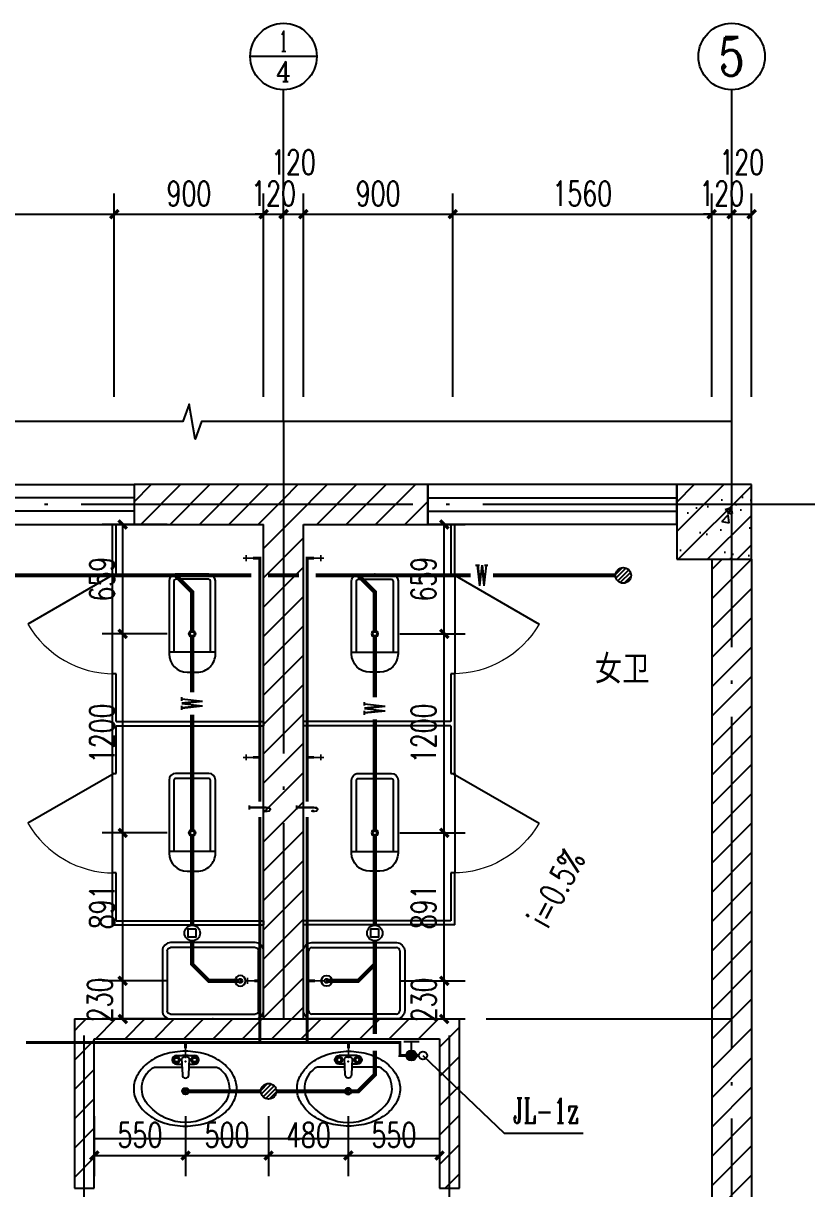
# Model space of a CAD drawing. Extents: x -216126 to 1846968, y -229642 to 543368.
# Drawn here: x 400448 to 405216, y 256175 to 263198 of the extents above; entities that cross this region are included whole.
import ezdxf
from ezdxf.enums import TextEntityAlignment as Align

# ---------------------------------------------------------------- set-up
doc = ezdxf.new("R2010")
doc.units = 0
doc.header["$LTSCALE"] = 1000
doc.header["$MEASUREMENT"] = 0
doc.linetypes.add('DOTE', pattern=[2.42, 2, -0.2, 0.02, -0.2])
doc.layers.get('Defpoints').update_dxf_attribs({"color": 250})
for name, color, linetype in [('AXIS', 171, 'Continuous'), ('AXIS_TEXT', 7, 'Continuous'), ('COLUMN', 9, 'Continuous'), ('DIM_SYMB', 171, 'Continuous'), ('DIM_给水', 3, 'Continuous'), ('DOTE', 8, 'DOTE'), ('EQUIP_地漏', 7, 'Continuous'), ('EQUIP_污水', 7, 'Continuous'), ('EQUIP_给水', 7, 'Continuous'), ('LATRINE', 6, 'Continuous'), ('LVTRY', 6, 'Continuous'), ('PIPE-污水', 2, 'Continuous'), ('PIPE-给水', 3, 'Continuous'), ('PUB_HATCH', 8, 'Continuous'), ('PUB_TEXT', 7, 'Continuous'), ('TEXT_污水', 7, 'Continuous'), ('TEXT_给水', 7, 'Continuous'), ('TWT_DIM', 3, 'Continuous'), ('TWT_TEXT', 7, 'Continuous'), ('VALVE_给水', 7, 'Continuous'), ('VPIPE-给水', 3, 'Continuous'), ('WALL', 9, 'Continuous'), ('WINDOW', 8, 'Continuous')]:
    doc.layers.add(name, color=color, linetype=linetype)
doc.styles.add('_TCH_AXIS', font='COMPLEX', dxfattribs={"bigfont": 'GBCBIG'})
doc.styles.add('_TCH_DIM', font='SIMPLEX', dxfattribs={"bigfont": 'GBCBIG'})
doc.styles.add('_TCH_DIM_T3', font='SIMPLEX', dxfattribs={"width": 0.705882, "bigfont": 'GBCBIG'})
doc.styles.add('_TWT_PIPETEXT', font='COMPLEX', dxfattribs={"width": 0.8, "height": 2.5, "bigfont": 'HZTXT'})
doc.styles.add('_TWT_SERIAL', font='COMPLEX', dxfattribs={"width": 0.8, "height": 3, "bigfont": 'HZTXT'})
doc.styles.add('宋体', font='', dxfattribs={"width": 0.8})
doc.styles.get('宋体').set_extended_font_data('SimSun')
doc.dimstyles.new('_TCH_ARCH&&50', dxfattribs={"dimtxt": 148.75, "dimasz": 50, "dimexe": 125, "dimexo": 150, "dimgap": 50, "dimtad": 1, "dimdec": 0, "dimzin": 0, "dimdsep": 46, "dimtxsty": '_TCH_DIM_T3', "dimblk": 'ARCHTICK', "dimcen": 0.09, "dimclrt": 7, "dimazin": 2, "dimtfac": 1, "dimtdec": 0, "dimtix": 1, "dimtmove": 2, "dimatfit": 3, "dimfxl": 0, "dimtolj": 1, "dimtzin": 0, "dimarcsym": 0})
doc.dimstyles.new('_TWT_ARCH&&50', dxfattribs={"dimtxt": 148.75, "dimasz": 50, "dimexe": 125, "dimexo": 150, "dimgap": 50, "dimtad": 1, "dimdec": 0, "dimzin": 0, "dimdsep": 46, "dimtxsty": '_TCH_DIM_T3', "dimblk": 'ARCHTICK', "dimcen": 0.09, "dimclrt": 7, "dimazin": 2, "dimtfac": 1, "dimtdec": 0, "dimtix": 1, "dimtmove": 2, "dimatfit": 3, "dimfxl": 0, "dimtolj": 1, "dimtzin": 0, "dimarcsym": 0})
pattern_1 = [(45, (0, 89.76), (-88.388383, 88.388383), [])]

# ---------------------------------------------------------------- blocks, each defined once
blk = doc.blocks.new('_ArchTick')
at = {"color": 0, "linetype": 'ByBlock', "const_width": 0.4}
blk.add_lwpolyline([(-0.5, -0.5), (0.5, 0.5)], dxfattribs=at)
blk = doc.blocks.new('*D157')
at = {"layer": 'AXIS', "color": 0, "lineweight": -2}
for p, q in [((399136, 260947.9), (399136, 262172.9)), ((400996, 260947.9), (400996, 262172.9)), ((399136, 262047.9), (400996, 262047.9))]:
    blk.add_line(p, q, dxfattribs=at)
at = {"layer": 'Defpoints', "color": 0}
for p in [(400996, 262047.9), (399136, 260797.9), (400996, 260797.9)]:
    blk.add_point(p, dxfattribs=at)
at = {"layer": 'AXIS', "color": 0, "lineweight": -2, "xscale": 50, "yscale": 50, "zscale": 50, "rotation": 180}
blk.add_blockref('_ArchTick', (399136, 262047.9), dxfattribs=at)
at = {"layer": 'AXIS', "color": 0, "lineweight": -2, "xscale": 50, "yscale": 50, "zscale": 50}
blk.add_blockref('_ArchTick', (400996, 262047.9), dxfattribs=at)
at = {"layer": 'AXIS', "color": 7, "insert": (400066, 262172.3), "char_height": 148.75, "attachment_point": 5, "style": '_TCH_DIM_T3'}
blk.add_mtext('\\A1;1860', dxfattribs=at)
blk = doc.blocks.new('*D158')
at = {"layer": 'AXIS', "color": 0, "lineweight": -2}
for p, q in [((400996, 260947.9), (400996, 262172.9)), ((401896, 260947.9), (401896, 262172.9)), ((400996, 262047.9), (401896, 262047.9))]:
    blk.add_line(p, q, dxfattribs=at)
at = {"layer": 'Defpoints', "color": 0}
for p in [(401896, 262047.9), (400996, 260797.9), (401896, 260797.9)]:
    blk.add_point(p, dxfattribs=at)
at = {"layer": 'AXIS', "color": 0, "lineweight": -2, "xscale": 50, "yscale": 50, "zscale": 50, "rotation": 180}
blk.add_blockref('_ArchTick', (400996, 262047.9), dxfattribs=at)
at = {"layer": 'AXIS', "color": 0, "lineweight": -2, "xscale": 50, "yscale": 50, "zscale": 50}
blk.add_blockref('_ArchTick', (401896, 262047.9), dxfattribs=at)
at = {"layer": 'AXIS', "color": 7, "insert": (401446, 262172.3), "char_height": 148.75, "attachment_point": 5, "style": '_TCH_DIM_T3'}
blk.add_mtext('\\A1;900', dxfattribs=at)
blk = doc.blocks.new('*D159')
at = {"layer": 'AXIS', "color": 0, "lineweight": -2}
for p, q in [((401896, 260947.9), (401896, 262172.9)), ((402016, 260947.9), (402016, 262172.9)), ((401896, 262047.9), (401846, 262047.9)), ((401896, 262047.9), (402016, 262047.9)), ((402016, 262047.9), (402066, 262047.9))]:
    blk.add_line(p, q, dxfattribs=at)
at = {"layer": 'Defpoints', "color": 0}
for p in [(402016, 262047.9), (401896, 260797.9), (402016, 260797.9)]:
    blk.add_point(p, dxfattribs=at)
at = {"layer": 'AXIS', "color": 0, "lineweight": -2, "xscale": 50, "yscale": 50, "zscale": 50}
blk.add_blockref('_ArchTick', (401896, 262047.9), dxfattribs=at)
at = {"layer": 'AXIS', "color": 0, "lineweight": -2, "xscale": 50, "yscale": 50, "zscale": 50, "rotation": 180}
blk.add_blockref('_ArchTick', (402016, 262047.9), dxfattribs=at)
at = {"layer": 'AXIS', "color": 7, "insert": (401956, 262172.3), "char_height": 148.75, "attachment_point": 5, "style": '_TCH_DIM_T3'}
blk.add_mtext('\\A1;120', dxfattribs=at)
blk = doc.blocks.new('*D160')
at = {"layer": 'AXIS', "color": 0, "lineweight": -2}
for p, q in [((402016, 260947.9), (402016, 262172.9)), ((402136, 260947.9), (402136, 262172.9)), ((402016, 262047.9), (402136, 262047.9))]:
    blk.add_line(p, q, dxfattribs=at)
at = {"layer": 'Defpoints', "color": 0}
for p in [(402136, 262047.9), (402016, 260797.9), (402136, 260797.9)]:
    blk.add_point(p, dxfattribs=at)
at = {"layer": 'AXIS', "color": 0, "lineweight": -2, "xscale": 50, "yscale": 50, "zscale": 50, "rotation": 180}
blk.add_blockref('_ArchTick', (402016, 262047.9), dxfattribs=at)
at = {"layer": 'AXIS', "color": 0, "lineweight": -2, "xscale": 50, "yscale": 50, "zscale": 50}
blk.add_blockref('_ArchTick', (402136, 262047.9), dxfattribs=at)
at = {"layer": 'AXIS', "color": 7, "insert": (402076, 262360.4), "char_height": 148.75, "attachment_point": 5, "style": '_TCH_DIM_T3'}
blk.add_mtext('\\A1;120', dxfattribs=at)
blk = doc.blocks.new('*D161')
at = {"layer": 'AXIS', "color": 0, "lineweight": -2}
for p, q in [((402136, 260947.9), (402136, 262172.9)), ((403036, 260947.9), (403036, 262172.9)), ((402136, 262047.9), (403036, 262047.9))]:
    blk.add_line(p, q, dxfattribs=at)
at = {"layer": 'Defpoints', "color": 0}
for p in [(403036, 262047.9), (402136, 260797.9), (403036, 260797.9)]:
    blk.add_point(p, dxfattribs=at)
at = {"layer": 'AXIS', "color": 0, "lineweight": -2, "xscale": 50, "yscale": 50, "zscale": 50, "rotation": 180}
blk.add_blockref('_ArchTick', (402136, 262047.9), dxfattribs=at)
at = {"layer": 'AXIS', "color": 0, "lineweight": -2, "xscale": 50, "yscale": 50, "zscale": 50}
blk.add_blockref('_ArchTick', (403036, 262047.9), dxfattribs=at)
at = {"layer": 'AXIS', "color": 7, "insert": (402586, 262172.3), "char_height": 148.75, "attachment_point": 5, "style": '_TCH_DIM_T3'}
blk.add_mtext('\\A1;900', dxfattribs=at)
blk = doc.blocks.new('*D162')
at = {"layer": 'AXIS', "color": 0, "lineweight": -2}
for p, q in [((403036, 260947.9), (403036, 262172.9)), ((404596, 260947.9), (404596, 262172.9)), ((403036, 262047.9), (404596, 262047.9))]:
    blk.add_line(p, q, dxfattribs=at)
at = {"layer": 'Defpoints', "color": 0}
for p in [(404596, 262047.9), (403036, 260797.9), (404596, 260797.9)]:
    blk.add_point(p, dxfattribs=at)
at = {"layer": 'AXIS', "color": 0, "lineweight": -2, "xscale": 50, "yscale": 50, "zscale": 50, "rotation": 180}
blk.add_blockref('_ArchTick', (403036, 262047.9), dxfattribs=at)
at = {"layer": 'AXIS', "color": 0, "lineweight": -2, "xscale": 50, "yscale": 50, "zscale": 50}
blk.add_blockref('_ArchTick', (404596, 262047.9), dxfattribs=at)
at = {"layer": 'AXIS', "color": 7, "insert": (403816, 262172.3), "char_height": 148.75, "attachment_point": 5, "style": '_TCH_DIM_T3'}
blk.add_mtext('\\A1;1560', dxfattribs=at)
blk = doc.blocks.new('*D163')
at = {"layer": 'AXIS', "color": 0, "lineweight": -2}
for p, q in [((404596, 260947.9), (404596, 262172.9)), ((404716, 260947.9), (404716, 262172.9)), ((404596, 262047.9), (404546, 262047.9)), ((404596, 262047.9), (404716, 262047.9)), ((404716, 262047.9), (404766, 262047.9))]:
    blk.add_line(p, q, dxfattribs=at)
at = {"layer": 'Defpoints', "color": 0}
for p in [(404716, 262047.9), (404596, 260797.9), (404716, 260797.9)]:
    blk.add_point(p, dxfattribs=at)
at = {"layer": 'AXIS', "color": 0, "lineweight": -2, "xscale": 50, "yscale": 50, "zscale": 50}
blk.add_blockref('_ArchTick', (404596, 262047.9), dxfattribs=at)
at = {"layer": 'AXIS', "color": 0, "lineweight": -2, "xscale": 50, "yscale": 50, "zscale": 50, "rotation": 180}
blk.add_blockref('_ArchTick', (404716, 262047.9), dxfattribs=at)
at = {"layer": 'AXIS', "color": 7, "insert": (404656, 262172.3), "char_height": 148.75, "attachment_point": 5, "style": '_TCH_DIM_T3'}
blk.add_mtext('\\A1;120', dxfattribs=at)
blk = doc.blocks.new('*D164')
at = {"layer": 'AXIS', "color": 0, "lineweight": -2}
for p, q in [((404716, 260947.9), (404716, 262172.9)), ((404836, 260947.9), (404836, 262172.9)), ((404716, 262047.9), (404836, 262047.9))]:
    blk.add_line(p, q, dxfattribs=at)
at = {"layer": 'Defpoints', "color": 0}
for p in [(404836, 262047.9), (404716, 260797.9), (404836, 260797.9)]:
    blk.add_point(p, dxfattribs=at)
at = {"layer": 'AXIS', "color": 0, "lineweight": -2, "xscale": 50, "yscale": 50, "zscale": 50, "rotation": 180}
blk.add_blockref('_ArchTick', (404716, 262047.9), dxfattribs=at)
at = {"layer": 'AXIS', "color": 0, "lineweight": -2, "xscale": 50, "yscale": 50, "zscale": 50}
blk.add_blockref('_ArchTick', (404836, 262047.9), dxfattribs=at)
at = {"layer": 'AXIS', "color": 7, "insert": (404776, 262360.4), "char_height": 148.75, "attachment_point": 5, "style": '_TCH_DIM_T3'}
blk.add_mtext('\\A1;120', dxfattribs=at)
blk = doc.blocks.new('$lvtry$00000119')
for p, q in [((-139.8, -40, 0), (-139.8, -479.7, 0)), ((-109.8, -40, 0), (-109.8, -469.7, 0)), ((99.8, 0, 0), (-99.8, 0, 0)), ((99.8, -30, 0), (-99.8, -30, 0)), ((109.8, -469.7, 0), (109.8, -40, 0)), ((139.8, -479.7, 0), (139.8, -40, 0)), ((139.8, -469.7, 0), (-139.8, -469.7, 0)), ((-29.8, -589.7, 0), (29.8, -589.7, 0))]:
    blk.add_line(p, q)
blk.add_circle((0, -358.6, 0), 20)
for centre, radius, start, end in [((-99.8, -40, 0), 40, 90, 180), ((-99.8, -40, 0), 10, 90, 180), ((99.8, -40, 0), 40, 0, 90), ((99.8, -40, 0), 10, 0, 90), ((-29.8, -479.7, 0), 110, 180, 270), ((29.8, -479.7, 0), 110, 270, 0)]:
    blk.add_arc(centre, radius, start, end)
blk.add_point((0, 0, 0))
blk = doc.blocks.new('$TCHSYS$APDOOR2D')
blk.add_line((0.5, 0), (0, 0.866))
at = {"lineweight": 13}
blk.add_arc((0.5, 0), 1, 120, 180, dxfattribs=at)
blk = doc.blocks.new('$lvtry$00000186')
at = {"color": 0}
for p, q in [((-275, -410, 0), (-275, -50, 0)), ((-255, -30, 0), (255, -30, 0)), ((275, -50, 0), (275, -410, 0)), ((255, -430, 0), (-255, -430, 0))]:
    blk.add_line(p, q, dxfattribs=at)
at = {"color": 0, "elevation": 0}
blk.add_lwpolyline([(-255, -460, -0.414214), (-305, -410), (-305, -50, -0.414214), (-255, 0), (255, 0, -0.414214), (305, -50), (305, -410, -0.414214), (255, -460)], format="xyb", close=True, dxfattribs=at)
at = {"color": 0}
blk.add_circle((165, -230, 0), 32.5, dxfattribs=at)
for centre, start, end in [((-255, -50, 0), 90, 180), ((255, -50, 0), 0, 90), ((-255, -410, 0), 180, 270), ((255, -410, 0), 270, 0)]:
    blk.add_arc(centre, 20, start, end, dxfattribs=at)
for p in [(0, 0), (165, -230, 0)]:
    blk.add_point(p, dxfattribs=at)
blk = doc.blocks.new('$lvtry$00000196')
at = {"color": 0}
for points in [[(219.4, -384.7, 0.106486), (288.5, -307.6, 0.130324), (310.3, -225.4, 0.130324), (288.5, -143.1, 0.106486), (219.4, -66, 0.084172), (122.7, -18.1, 0.073176), (0, 0, 0.073176), (-122.7, -18.1, 0.084172), (-219.4, -66, 0.106486), (-288.5, -143.1, 0.130324), (-310.3, -225.4, 0.130324), (-288.5, -307.6, 0.106486), (-219.4, -384.7, 0.084172), (-122.7, -432.7, 0.073176), (0, -450.7, 0.073176), (122.7, -432.7, 0.084172)], [(-21.8, -44.3), (-17.3, -142, 1), (21, -142), (25.6, -44.3, 0.493794)]]:
    blk.add_lwpolyline(points, format="xyb", close=True, dxfattribs=at)
for points in [[(-52.4, -25.1), (56.2, -25.1)], [(-52.4, -78), (-20.3, -78)], [(24, -78), (56.2, -78)]]:
    blk.add_lwpolyline(points, dxfattribs=at)
for points in [[(-217.8, -329.4, -0.467303), (-199.2, -102.7, -0.154885), (-179, -96.3), (-17.3, -96.3, -0.154885)], [(21, -96.3), (182.8, -96.3, -0.154885), (203, -102.7, -0.467303), (221.6, -329.4, -0.210278), (1.9, -429.5, -0.210278), (-217.8, -329.4, -0.467303)]]:
    blk.add_lwpolyline(points, format="xyb", dxfattribs=at)
for centre, radius in [((-52.4, -51.6), 19.4), ((-52.4, -51.6), 12.6), ((56.2, -51.6), 19.4), ((56.2, -51.6), 12.6), ((1.9, -241), 19.7), ((1.9, -241), 14.7)]:
    blk.add_circle(centre, radius, dxfattribs=at)
for centre, start, end in [((-52.4, -51.6), 90, 270), ((56.2, -51.6), 270, 90)]:
    blk.add_arc(centre, 26.5, start, end, dxfattribs=at)
for p in [(1.9, -62.4), (1.9, -241)]:
    blk.add_point(p, dxfattribs=at)
blk = doc.blocks.new('$WINLIB2D$00000001')
at = {"color": 0}
for points in [[(-0.5, 0.5), (-0.5, -0.5)], [(-0.5, 0.5), (0.5, 0.5)], [(0.5, -0.5), (0.5, 0.5)], [(0.5, 0.1667), (-0.5, 0.1667)], [(0.5, -0.1667), (-0.5, -0.1667)], [(-0.5, -0.5), (0.5, -0.5)]]:
    blk.add_lwpolyline(points, dxfattribs=at)
blk = doc.blocks.new('$TwtSys$00000147')
blk.add_circle((0, 0, 0), 1)
blk = doc.blocks.new('$TwtSys$00000141')
for p, q in [((-94, 8), (-10, 92)), ((-94, 8), (-10, 92)), ((-87, -35), (35, 87)), ((-87, -35), (35, 87)), ((-66, -66), (66, 66)), ((-66, -66), (66, 66)), ((-32, -87), (88, 33)), ((-32, -87), (88, 33)), ((11, -92), (92, -11)), ((11, -92), (92, -11))]:
    blk.add_line(p, q)
blk.add_circle((0, 0), 94)
blk.add_circle((0, 0), 94)
blk = doc.blocks.new('$VALVE$00000497')
for p, q in [((78, 138), (-78, 138)), ((0, 50), (0, 138))]:
    blk.add_line(p, q)
at = {"const_width": 49.6}
blk.add_lwpolyline([(25, 0, 1), (-25, 0, 1)], format="xyb", close=True, dxfattribs=at)
blk.add_circle((0, 0), 50)
blk = doc.blocks.new('$TwtSys$00000320')
at = {"const_width": 20}
for points in [[(0, 0), (0, -121)], [(-37, -83), (37, -83)]]:
    blk.add_lwpolyline(points, dxfattribs=at)
blk = doc.blocks.new('$TwtSys$00000136')
at = {"elevation": 0}
blk.add_lwpolyline([(-51, 45), (51, 45), (51, -49), (-51, -49)], close=True, dxfattribs=at)
blk.add_circle((0, 0, 0), 93.8)
blk = doc.blocks.new('*D546')
at = {"layer": 'Defpoints', "color": 0}
for p in [(401047.5, 257427.9), (401466, 257427.9), (401466, 257197.9)]:
    blk.add_point(p, dxfattribs=at)
at = {"layer": 'TWT_DIM', "color": 0, "lineweight": -2}
for p, q in [((401316, 257427.9), (400922.5, 257427.9)), ((401047.5, 257197.9), (401047.5, 257427.9)), ((401316, 257197.9), (400922.5, 257197.9))]:
    blk.add_line(p, q, dxfattribs=at)
at = {"layer": 'TWT_DIM', "color": 0, "lineweight": -2, "xscale": 50, "yscale": 50, "zscale": 50}
for p, rotation in [((401047.5, 257427.9), 90), ((401047.5, 257197.9), 270)]:
    blk.add_blockref('_ArchTick', p, dxfattribs=dict(at, rotation=rotation))
at = {"layer": 'TWT_DIM', "color": 7, "insert": (400910, 257313), "char_height": 148.75, "attachment_point": 5, "rotation": 90, "style": '_TCH_DIM_T3'}
blk.add_mtext('\\A1;230', dxfattribs=at)
blk = doc.blocks.new('*D547')
at = {"layer": 'Defpoints', "color": 0}
for p in [(401047.5, 258319.1), (401466, 258319.1), (401466, 257427.9)]:
    blk.add_point(p, dxfattribs=at)
at = {"layer": 'TWT_DIM', "color": 0, "lineweight": -2}
for p, q in [((401316, 258319.1), (400922.5, 258319.1)), ((401047.5, 257427.9), (401047.5, 258319.1)), ((401316, 257427.9), (400922.5, 257427.9))]:
    blk.add_line(p, q, dxfattribs=at)
at = {"layer": 'TWT_DIM', "color": 0, "lineweight": -2, "xscale": 50, "yscale": 50, "zscale": 50}
for p, rotation in [((401047.5, 258319.1), 90), ((401047.5, 257427.9), 270)]:
    blk.add_blockref('_ArchTick', p, dxfattribs=dict(at, rotation=rotation))
at = {"layer": 'TWT_DIM', "color": 7, "insert": (400923.1, 257873.5), "char_height": 148.75, "attachment_point": 5, "rotation": 90, "style": '_TCH_DIM_T3'}
blk.add_mtext('\\A1;891', dxfattribs=at)
blk = doc.blocks.new('*D548')
at = {"layer": 'Defpoints', "color": 0}
for p in [(401047.5, 259519.1), (401466, 259519.1), (401466, 258319.1)]:
    blk.add_point(p, dxfattribs=at)
at = {"layer": 'TWT_DIM', "color": 0, "lineweight": -2}
for p, q in [((401316, 259519.1), (400922.5, 259519.1)), ((401047.5, 258319.1), (401047.5, 259519.1)), ((401316, 258319.1), (400922.5, 258319.1))]:
    blk.add_line(p, q, dxfattribs=at)
at = {"layer": 'TWT_DIM', "color": 0, "lineweight": -2, "xscale": 50, "yscale": 50, "zscale": 50}
for p, rotation in [((401047.5, 259519.1), 90), ((401047.5, 258319.1), 270)]:
    blk.add_blockref('_ArchTick', p, dxfattribs=dict(at, rotation=rotation))
at = {"layer": 'TWT_DIM', "color": 7, "insert": (400923.1, 258919.1), "char_height": 148.75, "attachment_point": 5, "rotation": 90, "style": '_TCH_DIM_T3'}
blk.add_mtext('\\A1;1200', dxfattribs=at)
blk = doc.blocks.new('*D549')
at = {"layer": 'Defpoints', "color": 0}
for p in [(401047.5, 260177.9), (401466, 260177.9), (401466, 259519.1)]:
    blk.add_point(p, dxfattribs=at)
at = {"layer": 'TWT_DIM', "color": 0, "lineweight": -2}
for p, q in [((401316, 260177.9), (400922.5, 260177.9)), ((401047.5, 259519.1), (401047.5, 260177.9)), ((401316, 259519.1), (400922.5, 259519.1))]:
    blk.add_line(p, q, dxfattribs=at)
at = {"layer": 'TWT_DIM', "color": 0, "lineweight": -2, "xscale": 50, "yscale": 50, "zscale": 50}
for p, rotation in [((401047.5, 260177.9), 90), ((401047.5, 259519.1), 270)]:
    blk.add_blockref('_ArchTick', p, dxfattribs=dict(at, rotation=rotation))
at = {"layer": 'TWT_DIM', "color": 7, "insert": (400923.1, 259848.5), "char_height": 148.75, "attachment_point": 5, "rotation": 90, "style": '_TCH_DIM_T3'}
blk.add_mtext('\\A1;659', dxfattribs=at)
blk = doc.blocks.new('*D550')
at = {"layer": 'Defpoints', "color": 0}
for p in [(402566, 257427.9), (402984.5, 257427.9), (402566, 257197.9)]:
    blk.add_point(p, dxfattribs=at)
at = {"layer": 'TWT_DIM', "color": 0, "lineweight": -2}
for p, q in [((402716, 257427.9), (403109.5, 257427.9)), ((402984.5, 257197.9), (402984.5, 257427.9)), ((402716, 257197.9), (403109.5, 257197.9))]:
    blk.add_line(p, q, dxfattribs=at)
at = {"layer": 'TWT_DIM', "color": 0, "lineweight": -2, "xscale": 50, "yscale": 50, "zscale": 50}
for p, rotation in [((402984.5, 257427.9), 90), ((402984.5, 257197.9), 270)]:
    blk.add_blockref('_ArchTick', p, dxfattribs=dict(at, rotation=rotation))
at = {"layer": 'TWT_DIM', "color": 7, "insert": (402860.5, 257313), "char_height": 148.75, "attachment_point": 5, "rotation": 90, "style": '_TCH_DIM_T3'}
blk.add_mtext('\\A1;230', dxfattribs=at)
blk = doc.blocks.new('*D551')
at = {"layer": 'Defpoints', "color": 0}
for p in [(402566, 258319.1), (402984.5, 258319.1), (402566, 257427.9)]:
    blk.add_point(p, dxfattribs=at)
at = {"layer": 'TWT_DIM', "color": 0, "lineweight": -2}
for p, q in [((402716, 258319.1), (403109.5, 258319.1)), ((402984.5, 257427.9), (402984.5, 258319.1)), ((402716, 257427.9), (403109.5, 257427.9))]:
    blk.add_line(p, q, dxfattribs=at)
at = {"layer": 'TWT_DIM', "color": 0, "lineweight": -2, "xscale": 50, "yscale": 50, "zscale": 50}
for p, rotation in [((402984.5, 258319.1), 90), ((402984.5, 257427.9), 270)]:
    blk.add_blockref('_ArchTick', p, dxfattribs=dict(at, rotation=rotation))
at = {"layer": 'TWT_DIM', "color": 7, "insert": (402860.1, 257873.5), "char_height": 148.75, "attachment_point": 5, "rotation": 90, "style": '_TCH_DIM_T3'}
blk.add_mtext('\\A1;891', dxfattribs=at)
blk = doc.blocks.new('*D552')
at = {"layer": 'Defpoints', "color": 0}
for p in [(402566, 259519.1), (402984.5, 259519.1), (402566, 258319.1)]:
    blk.add_point(p, dxfattribs=at)
at = {"layer": 'TWT_DIM', "color": 0, "lineweight": -2}
for p, q in [((402716, 259519.1), (403109.5, 259519.1)), ((402984.5, 258319.1), (402984.5, 259519.1)), ((402716, 258319.1), (403109.5, 258319.1))]:
    blk.add_line(p, q, dxfattribs=at)
at = {"layer": 'TWT_DIM', "color": 0, "lineweight": -2, "xscale": 50, "yscale": 50, "zscale": 50}
for p, rotation in [((402984.5, 259519.1), 90), ((402984.5, 258319.1), 270)]:
    blk.add_blockref('_ArchTick', p, dxfattribs=dict(at, rotation=rotation))
at = {"layer": 'TWT_DIM', "color": 7, "insert": (402860.1, 258919.1), "char_height": 148.75, "attachment_point": 5, "rotation": 90, "style": '_TCH_DIM_T3'}
blk.add_mtext('\\A1;1200', dxfattribs=at)
blk = doc.blocks.new('*D553')
at = {"layer": 'Defpoints', "color": 0}
for p in [(402566, 260177.9), (402984.5, 260177.9), (402566, 259519.1)]:
    blk.add_point(p, dxfattribs=at)
at = {"layer": 'TWT_DIM', "color": 0, "lineweight": -2}
for p, q in [((402716, 260177.9), (403109.5, 260177.9)), ((402984.5, 259519.1), (402984.5, 260177.9)), ((402716, 259519.1), (403109.5, 259519.1))]:
    blk.add_line(p, q, dxfattribs=at)
at = {"layer": 'TWT_DIM', "color": 0, "lineweight": -2, "xscale": 50, "yscale": 50, "zscale": 50}
for p, rotation in [((402984.5, 260177.9), 90), ((402984.5, 259519.1), 270)]:
    blk.add_blockref('_ArchTick', p, dxfattribs=dict(at, rotation=rotation))
at = {"layer": 'TWT_DIM', "color": 7, "insert": (402860.1, 259848.5), "char_height": 148.75, "attachment_point": 5, "rotation": 90, "style": '_TCH_DIM_T3'}
blk.add_mtext('\\A1;659', dxfattribs=at)
blk = doc.blocks.new('*D554')
at = {"layer": 'Defpoints', "color": 0}
for p in [(400876, 256762.2), (401425.9, 256762.2), (401425.9, 256375)]:
    blk.add_point(p, dxfattribs=at)
at = {"layer": 'TWT_DIM', "color": 0, "lineweight": -2}
for p, q in [((400876, 256612.2), (400876, 256250)), ((401425.9, 256612.2), (401425.9, 256250)), ((400876, 256375), (401425.9, 256375))]:
    blk.add_line(p, q, dxfattribs=at)
at = {"layer": 'TWT_DIM', "color": 0, "lineweight": -2, "xscale": 50, "yscale": 50, "zscale": 50, "rotation": 180}
blk.add_blockref('_ArchTick', (400876, 256375), dxfattribs=at)
at = {"layer": 'TWT_DIM', "color": 0, "lineweight": -2, "xscale": 50, "yscale": 50, "zscale": 50}
blk.add_blockref('_ArchTick', (401425.9, 256375), dxfattribs=at)
at = {"layer": 'TWT_DIM', "color": 7, "insert": (401150.9, 256499.4), "char_height": 148.75, "attachment_point": 5, "style": '_TCH_DIM_T3'}
blk.add_mtext('\\A1;550', dxfattribs=at)
blk = doc.blocks.new('*D555')
at = {"layer": 'Defpoints', "color": 0}
for p in [(401425.9, 256762.2), (401926, 256762.2), (401926, 256375)]:
    blk.add_point(p, dxfattribs=at)
at = {"layer": 'TWT_DIM', "color": 0, "lineweight": -2}
for p, q in [((401425.9, 256612.2), (401425.9, 256250)), ((401926, 256612.2), (401926, 256250)), ((401425.9, 256375), (401926, 256375))]:
    blk.add_line(p, q, dxfattribs=at)
at = {"layer": 'TWT_DIM', "color": 0, "lineweight": -2, "xscale": 50, "yscale": 50, "zscale": 50, "rotation": 180}
blk.add_blockref('_ArchTick', (401425.9, 256375), dxfattribs=at)
at = {"layer": 'TWT_DIM', "color": 0, "lineweight": -2, "xscale": 50, "yscale": 50, "zscale": 50}
blk.add_blockref('_ArchTick', (401926, 256375), dxfattribs=at)
at = {"layer": 'TWT_DIM', "color": 7, "insert": (401675.9, 256499.4), "char_height": 148.75, "attachment_point": 5, "style": '_TCH_DIM_T3'}
blk.add_mtext('\\A1;500', dxfattribs=at)
blk = doc.blocks.new('*D556')
at = {"layer": 'Defpoints', "color": 0}
for p in [(401926, 256762.2), (402406.1, 256762.2), (402406.1, 256375)]:
    blk.add_point(p, dxfattribs=at)
at = {"layer": 'TWT_DIM', "color": 0, "lineweight": -2}
for p, q in [((401926, 256612.2), (401926, 256250)), ((402406.1, 256612.2), (402406.1, 256250)), ((401926, 256375), (402406.1, 256375))]:
    blk.add_line(p, q, dxfattribs=at)
at = {"layer": 'TWT_DIM', "color": 0, "lineweight": -2, "xscale": 50, "yscale": 50, "zscale": 50, "rotation": 180}
blk.add_blockref('_ArchTick', (401926, 256375), dxfattribs=at)
at = {"layer": 'TWT_DIM', "color": 0, "lineweight": -2, "xscale": 50, "yscale": 50, "zscale": 50}
blk.add_blockref('_ArchTick', (402406.1, 256375), dxfattribs=at)
at = {"layer": 'TWT_DIM', "color": 7, "insert": (402166.1, 256499.4), "char_height": 148.75, "attachment_point": 5, "style": '_TCH_DIM_T3'}
blk.add_mtext('\\A1;480', dxfattribs=at)
blk = doc.blocks.new('*D557')
at = {"layer": 'Defpoints', "color": 0}
for p in [(402406.1, 256762.2), (402956, 256762.2), (402956, 256375)]:
    blk.add_point(p, dxfattribs=at)
at = {"layer": 'TWT_DIM', "color": 0, "lineweight": -2}
for p, q in [((402406.1, 256612.2), (402406.1, 256250)), ((402956, 256612.2), (402956, 256250)), ((402406.1, 256375), (402956, 256375))]:
    blk.add_line(p, q, dxfattribs=at)
at = {"layer": 'TWT_DIM', "color": 0, "lineweight": -2, "xscale": 50, "yscale": 50, "zscale": 50, "rotation": 180}
blk.add_blockref('_ArchTick', (402406.1, 256375), dxfattribs=at)
at = {"layer": 'TWT_DIM', "color": 0, "lineweight": -2, "xscale": 50, "yscale": 50, "zscale": 50}
blk.add_blockref('_ArchTick', (402956, 256375), dxfattribs=at)
at = {"layer": 'TWT_DIM', "color": 7, "insert": (402681.1, 256499.4), "char_height": 148.75, "attachment_point": 5, "style": '_TCH_DIM_T3'}
blk.add_mtext('\\A1;550', dxfattribs=at)

msp = doc.modelspace()

# ---------------------------------------------------------------- hatches: boundary and pattern name
at = {"layer": 'PIPE-污水', "linetype": 'Continuous'}
for points in [[(401466, 259771), (401474.8, 259779.8), (401478.5, 259776.2)], [(401466, 259771), (401478.5, 259771), (401478.5, 259776.2)], [(402566, 259771), (402574.8, 259779.8), (402578.5, 259776.2)], [(402566, 259771), (402578.5, 259771), (402578.5, 259776.2)], [(401466, 257527.9), (401453.5, 257527.9), (401453.5, 257522.7)], [(401466, 257527.9), (401457.2, 257519.1), (401453.5, 257522.7)], [(401566, 257427.9), (401557.2, 257419.1), (401560.8, 257415.4)], [(401566, 257427.9), (401566, 257415.4), (401560.8, 257415.4)], [(402466, 257427.9), (402466, 257415.4), (402471.2, 257415.4)], [(402466, 257427.9), (402474.8, 257419.1), (402471.2, 257415.4)], [(402566, 256862.2), (402574.8, 256853.4), (402578.5, 256857.1)], [(402566, 256862.2), (402578.5, 256862.2), (402578.5, 256857.1)], [(402466, 256762.2), (402466, 256749.7), (402471.2, 256749.7)], [(402466, 256762.2), (402474.8, 256753.4), (402471.2, 256749.7)]]:
    msp.add_hatch(color=256, dxfattribs=at).paths.add_polyline_path(points)
at = {"layer": 'PIPE-给水', "linetype": 'Continuous'}
for points in [[(401873, 259974.5), (401881.8, 259974.5), (401881.8, 259983.2)], [(401873, 259974.5), (401873, 259983.2), (401881.8, 259983.2)], [(402159, 259974.5), (402150.2, 259974.5), (402150.2, 259983.2)], [(402159, 259974.5), (402159, 259983.2), (402150.2, 259983.2)], [(402717.5, 257056.5), (402726.2, 257056.5), (402726.2, 257065.2)], [(402717.5, 257056.5), (402717.5, 257065.2), (402726.2, 257065.2)], [(402717.5, 256977.9), (402717.5, 256969.1), (402708.7, 256969.1)], [(402717.5, 256977.9), (402708.7, 256977.9), (402708.7, 256969.1)]]:
    msp.add_hatch(color=256, dxfattribs=at).paths.add_polyline_path(points)
at = {"layer": 'PUB_HATCH'}
h = msp.add_hatch(dxfattribs=at)
h.set_pattern_fill('普通砖', color=256, scale=50, style=0)
h.set_pattern_definition(pattern_1)
h.paths.add_polyline_path([(402016, 260417.9), (401115.7, 260417.9), (401115.7, 260177.9), (401896, 260177.9), (402016, 260257.9)])
h = msp.add_hatch(dxfattribs=at)
h.set_pattern_fill('普通砖', color=256, scale=50, style=0)
h.set_pattern_definition(pattern_1)
h.paths.add_polyline_path([(402136, 260177.9), (402886, 260177.9), (402886, 260417.9), (402016, 260417.9), (402016, 260257.9)])
h = msp.add_hatch(dxfattribs=at)
h.set_pattern_fill('钢筋混凝土', color=256, scale=50, style=0)
h.set_pattern_definition([(45, (0, 0), (-88.388348, 88.388348), []), (50, (0, 0), (358.6301, -31.37607), [37.5, -412.5]), (355, (0, 0), (-69.37567, 376.09607), [30, -330]), (100.4514, (29.9, -2.6), (289.2547, 344.71977), [31.8701, -350.57106]), (46.1842, (0, 100), (533.62052, -82.7595), [56.25, -618.75]), (96.6356, (44.47, 93.1), (467.33135, 487.05894), [47.80514, -525.8565]), (351.1842, (0, 100), (467.331, 487.0593), [45, -495]), (21, (50, 75), (298.45353, -201.30945), [37.5, -412.5]), (326, (50, 75), (121.65767, 362.57502), [30, -330]), (71.4514, (74.87, 58.22), (420.11131, 161.26525), [31.8701, -350.57106]), (37.5, (0, 0), (6.079928, 166.446927), [0, -326, 0, -335, 0, -331.25]), (7.5, (0, 0), (131.53477, 197.205856), [0, -191, 0, -318.5, 0, -126.25]), (327.5, (-111.5, 0), (266.911218, -11.277436), [0, -125, 0, -390, 0, -517.5]), (317.5, (-161.5, 0), (291.59308, 50.05249), [0, -162.5, 0, -259, 0, -367.5])])
h.paths.add_polyline_path([(404836, 260417.9), (404386, 260417.9), (404386, 259967.9), (404836, 259967.9)])
h = msp.add_hatch(dxfattribs=at)
h.set_pattern_fill('普通砖', color=256, scale=50, style=0)
h.set_pattern_definition(pattern_1)
h.paths.add_polyline_path([(402016, 257157.9), (402136, 257197.9), (402136, 260177.9), (402016, 260257.9), (401896, 260177.9), (401896, 257197.9)])
h = msp.add_hatch(dxfattribs=at)
h.set_pattern_fill('普通砖', color=256, scale=50, style=0)
h.set_pattern_definition(pattern_1)
h.paths.add_polyline_path([(404596, 255427.9), (404836, 255427.9), (404836, 259967.9), (404596, 259967.9)])
h = msp.add_hatch(dxfattribs=at)
h.set_pattern_fill('普通砖', color=256, scale=50, style=0)
h.set_pattern_definition(pattern_1)
h.paths.add_polyline_path([(400756, 257197.9), (400756, 256177.9), (400876, 256177.9), (400876, 257077.9)])
h = msp.add_hatch(dxfattribs=at)
h.set_pattern_fill('普通砖', color=256, scale=50, style=0)
h.set_pattern_definition(pattern_1)
h.paths.add_polyline_path([(400756, 257197.9), (400876, 257077.9), (402016, 257077.9), (402016, 257157.9), (401896, 257197.9)])
h = msp.add_hatch(dxfattribs=at)
h.set_pattern_fill('普通砖', color=256, scale=50, style=0)
h.set_pattern_definition(pattern_1)
h.paths.add_polyline_path([(402016, 257157.9), (402016, 257077.9), (402956, 257077.9), (403076, 257197.9), (402136, 257197.9)])
h = msp.add_hatch(dxfattribs=at)
h.set_pattern_fill('普通砖', color=256, scale=50, style=0)
h.set_pattern_definition(pattern_1)
h.paths.add_polyline_path([(402956, 257077.9), (402956, 256177.9), (403076, 256177.9), (403076, 257197.9)])

# ---------------------------------------------------------------- linework, layer by layer
at = {"layer": 'AXIS'}
for p, q in [((402216, 262997.9), (401816, 262997.9)), ((402016, 260797.9), (402016, 262797.9)), ((404716, 260797.9), (404716, 262797.9))]:
    msp.add_line(p, q, dxfattribs=at)
for centre in [(402016, 262997.9), (404716, 262997.9)]:
    msp.add_circle(centre, 200, dxfattribs=at)
at = {"layer": 'COLUMN'}
for p, q in [((404836, 260417.9), (404386, 260417.9)), ((404386, 260417.9), (404386, 259967.9)), ((404836, 259967.9), (404836, 260417.9)), ((404386, 259967.9), (404836, 259967.9))]:
    msp.add_line(p, q, dxfattribs=at)
at = {"layer": 'DIM_SYMB'}
msp.add_lwpolyline([(404716, 260797.9), (401522.3, 260797.9), (401484, 260692.9), (401447, 260902.9), (401409.8, 260797.9), (398216, 260797.9)], dxfattribs=at)
msp.add_lwpolyline([(403575.3, 257561.1, 0, 0, 0), (403904.6, 258178.9, 40, 0, 0), (403975.1, 258311.3, 0, 0, 0)], format="xyseb", dxfattribs=at)
at = {"layer": 'DIM_给水'}
for p, q in [((402856, 256977.9), (403344.5, 256510)), ((403344.5, 256510), (403822, 256510))]:
    msp.add_line(p, q, dxfattribs=at)
at = {"layer": 'DOTE'}
for p, q in [((402016, 260797.9), (402016, 257197.9)), ((404716, 254597.9), (404716, 260797.9)), ((405216, 260297.9), (398516, 260297.9)), ((400816, 257197.9), (404716, 257197.9)), ((400816, 255097.9), (400816, 257197.9)), ((400816, 257197.9), (404716, 257197.9)), ((403016, 255097.9), (403016, 257197.9))]:
    msp.add_line(p, q, dxfattribs=at)
at = {"layer": 'LATRINE'}
for p, q in [((400983.5, 260177.9), (400983.5, 259877.7)), ((401008.5, 260177.9), (400983.5, 260177.9)), ((401008.5, 259877.7), (401008.5, 260177.9)), ((403023.5, 260177.9), (403023.5, 259877.7)), ((403048.5, 260177.9), (403023.5, 260177.9)), ((403048.5, 259877.7), (403048.5, 260177.9)), ((400983.5, 259877.7), (401008.5, 259877.7)), ((400983.5, 259877.7), (400983.5, 259277.7)), ((403023.5, 259877.7), (403048.5, 259877.7)), ((403048.5, 259877.7), (403048.5, 259277.7)), ((401008.5, 259277.7), (400983.5, 259277.7)), ((400983.5, 259277.7), (400983.5, 258977.7)), ((401008.5, 258990.2), (401008.5, 259277.7)), ((403048.5, 259277.7), (403023.5, 259277.7)), ((403023.5, 259277.7), (403023.5, 258990.2)), ((403048.5, 258977.7), (403048.5, 259277.7)), ((400983.5, 258977.7), (400983.5, 258677.7)), ((401008.5, 258990.2), (401896, 258990.2)), ((401008.5, 258677.7), (401008.5, 258965.2)), ((401008.5, 258965.2), (401896, 258965.2)), ((401896, 258990.2), (401896, 258965.2)), ((403023.5, 258990.2), (402136, 258990.2)), ((402136, 258965.2), (402136, 258990.2)), ((403023.5, 258965.2), (402136, 258965.2)), ((403023.5, 258965.2), (403023.5, 258677.7)), ((403048.5, 258677.7), (403048.5, 258977.7)), ((400983.5, 258677.7), (401008.5, 258677.7)), ((400983.5, 258677.7), (400983.5, 258077.7)), ((403023.5, 258677.7), (403048.5, 258677.7)), ((403048.5, 258677.7), (403048.5, 258077.7)), ((401008.5, 258077.7), (400983.5, 258077.7)), ((400983.5, 258077.7), (400983.5, 257765.2)), ((401008.5, 257790.2), (401008.5, 258077.7)), ((403048.5, 258077.7), (403023.5, 258077.7)), ((403023.5, 258077.7), (403023.5, 257790.2)), ((403048.5, 257765.2), (403048.5, 258077.7)), ((400983.5, 257765.2), (401896, 257765.2)), ((401008.5, 257790.2), (401896, 257790.2)), ((401896, 257790.2), (401896, 257765.2)), ((403023.5, 257790.2), (402136, 257790.2)), ((402136, 257765.2), (402136, 257790.2)), ((403048.5, 257765.2), (402136, 257765.2))]:
    msp.add_line(p, q, dxfattribs=at)
at = {"layer": 'LVTRY'}
msp.add_line((400876, 256477.9), (402956, 256477.9), dxfattribs=at)
at = {"layer": 'PIPE-污水', "linetype": 'Continuous', "ltscale": 0.5, "const_width": 25}
for points in [[(400348.4, 259871), (401366, 259871)], [(401466, 259771), (401366, 259871)], [(401366, 259871), (401823, 259871)], [(401923, 259871), (402109, 259871)], [(402209, 259871), (402466, 259871)], [(402566, 259771), (402466, 259871)], [(402466, 259871), (403143.6, 259871)], [(403277.4, 259871), (404015.5, 259871)], [(401466, 259771), (401466, 259531.6)], [(402566, 259771), (402566, 259531.6)], [(401466, 259166.4), (401466, 259506.6)], [(402566, 259136.9), (402566, 259506.6)], [(401466, 258331.6), (401466, 259032.6)], [(402566, 258331.6), (402566, 259003.1)], [(401466, 257762.5), (401466, 258306.6)], [(402566, 257762.5), (402566, 258306.6)], [(401466, 257527.9), (401466, 257668.5)], [(402566, 257527.9), (402566, 257668.5)], [(401466, 257527.9), (401566, 257427.9)], [(402566, 257527.9), (402466, 257427.9)], [(402566, 257106.5), (402566, 257527.9)], [(401743.5, 257427.9), (401566, 257427.9)], [(402288.5, 257427.9), (402466, 257427.9)], [(402566, 256862.2), (402566, 257006.5)], [(402466, 256762.2), (402566, 256862.2)], [(401438.4, 256762.2), (401879, 256762.2)], [(401973.1, 256762.2), (402393.6, 256762.2)], [(402466, 256762.2), (402418.6, 256762.2)]]:
    msp.add_lwpolyline(points, dxfattribs=at)
at = {"layer": 'PIPE-给水', "linetype": 'Continuous', "ltscale": 0.5, "const_width": 17.5}
for points in [[(401873, 259974.5), (401833, 259974.5)], [(401873, 258774.5), (401873, 259974.5)], [(402159, 258774.5), (402159, 259974.5)], [(402159, 259974.5), (402199, 259974.5)], [(401873, 258774.5), (401833, 258774.5)], [(401873, 258507.4), (401873, 258774.5)], [(402159, 258507.4), (402159, 258774.5)], [(402159, 258774.5), (402199, 258774.5)], [(401873, 257427.9), (401873, 258415.5)], [(402159, 257056.5), (402159, 258415.5)], [(401873, 257427.9), (401840, 257427.9)], [(401873, 257056.5), (401873, 257427.9)], [(402166, 257427.9), (402206, 257427.9)], [(401425, 257056.5), (400464, 257056.5)], [(401873, 257056.5), (401425, 257056.5)], [(401425, 257056.5), (401425, 257022)], [(402159, 257056.5), (401873, 257056.5)], [(402408, 257056.5), (402159, 257056.5)], [(402717.5, 257056.5), (402408, 257056.5)], [(402408, 257056.5), (402408, 257022)], [(402717.5, 256977.9), (402717.5, 257056.5)], [(402831, 256977.9), (402717.5, 256977.9)]]:
    msp.add_lwpolyline(points, dxfattribs=at)
at = {"layer": 'VPIPE-给水', "linetype": 'Continuous'}
msp.add_circle((402856, 256977.9), 25, dxfattribs=at)
at = {"layer": 'WALL'}
for p, q in [((402016, 260417.9), (401115.7, 260417.9)), ((401115.7, 260417.9), (401115.7, 260177.9)), ((402886, 260417.9), (402016, 260417.9)), ((402886, 260177.9), (402886, 260417.9)), ((401115.7, 260177.9), (401896, 260177.9)), ((401896, 257197.9), (401896, 260177.9)), ((402136, 257197.9), (402136, 260177.9)), ((402136, 260177.9), (402886, 260177.9)), ((404596, 259967.9), (404596, 255427.9)), ((404836, 259967.9), (404836, 255427.9)), ((400756, 257197.9), (400756, 256177.9)), ((400756, 257197.9), (401896, 257197.9)), ((402136, 257197.9), (403076, 257197.9)), ((403076, 256177.9), (403076, 257197.9)), ((400876, 256177.9), (400876, 257077.9)), ((400876, 257077.9), (402016, 257077.9)), ((402016, 257077.9), (402956, 257077.9)), ((402956, 257077.9), (402956, 256177.9)), ((400756, 256177.9), (400876, 256177.9)), ((402956, 256177.9), (403076, 256177.9))]:
    msp.add_line(p, q, dxfattribs=at)

# ---------------------------------------------------------------- block references
at = {"layer": 'EQUIP_地漏', "xscale": 0.5, "yscale": 0.5, "zscale": 0.5}
for p, rotation in [((404062.5, 259871), 180), ((401926, 256762.2), 180.0000000000068)]:
    msp.add_blockref('$TwtSys$00000141', p, dxfattribs=dict(at, rotation=rotation))
at = {"layer": 'EQUIP_污水', "xscale": 12.5, "yscale": 12.5, "zscale": 12.5}
for p in [(401466, 259519.1), (402566, 259519.1), (401466, 258319.1), (402566, 258319.1), (401756, 257427.9), (402276, 257427.9), (401425.9, 256762.2), (402406.1, 256762.2)]:
    msp.add_blockref('$TwtSys$00000147', p, dxfattribs=at)
at = {"layer": 'EQUIP_污水', "xscale": 0.5, "yscale": 0.5, "zscale": 0.5}
for p, rotation in [((401466, 257715.5), 269.9999999999832), ((402566, 257715.5), 270.0000000000085)]:
    msp.add_blockref('$TwtSys$00000136', p, dxfattribs=dict(at, rotation=rotation))
at = {"layer": 'EQUIP_给水', "xscale": 0.5, "yscale": 0.5, "zscale": 0.5}
for p, rotation in [((401833, 259974.5), 270), ((402199, 259974.5), 89.99999999999999), ((401833, 258774.5), 270), ((402199, 258774.5), 89.99999999999999), ((401840, 257427.9), 270), ((402206, 257427.9), 89.99999999999999)]:
    msp.add_blockref('$TwtSys$00000320', p, dxfattribs=dict(at, rotation=rotation))
for p in [(401425, 257022), (402408, 257022)]:
    msp.add_blockref('$TwtSys$00000320', p, dxfattribs=at)
at = {"layer": 'LATRINE', "xscale": -600, "zscale": 25}
for p, yscale, rotation in [((400996, 259577.7), -600, 270.0000000007113), ((403036, 259577.7), 600, 269.9999999992887), ((400996, 258377.7), -600, 270.0000000007115), ((403036, 258377.7), 600, 269.9999999992885)]:
    msp.add_blockref('$TCHSYS$APDOOR2D', p, dxfattribs=dict(at, yscale=yscale, rotation=rotation))
at = {"layer": 'LVTRY'}
for name, p, rotation in [('$lvtry$00000119', (401466, 259877.7, 0), 2.206324026893918e-09), ('$lvtry$00000119', (401466, 258677.7, 0), 2.206324026893918e-09), ('$lvtry$00000186', (402441, 257197.9, 0), 180)]:
    msp.add_blockref(name, p, dxfattribs=dict(at, rotation=rotation))
at = {"layer": 'LVTRY', "yscale": -1}
for name, p, rotation in [('$lvtry$00000119', (402566, 259877.7, 0), 179.9999999977937), ('$lvtry$00000119', (402566, 258677.7, 0), 179.9999999977937), ('$lvtry$00000196', (402408, 257003.3), 179.9999999999991)]:
    msp.add_blockref(name, p, dxfattribs=dict(at, rotation=rotation))
msp.add_blockref('$lvtry$00000186', (401591, 257197.9, 0), dxfattribs=at)
at = {"layer": 'LVTRY'}
msp.add_blockref('$lvtry$00000196', (401424, 257003.3), dxfattribs=at)
at = {"layer": 'VALVE_给水', "xscale": -0.6, "yscale": -0.6, "zscale": 0.6, "rotation": 180}
msp.add_blockref('$VALVE$00000497', (402786.7, 256977.9), dxfattribs=at)
at = {"layer": 'WINDOW', "yscale": -240}
for p, xscale, zscale, rotation in [((400365.7, 260297.9), 1500, 1500, 359.9999999999922), ((403636, 260297.9), -1500, -1500, 359.9999999999926)]:
    msp.add_blockref('$WINLIB2D$00000001', p, dxfattribs=dict(at, xscale=xscale, zscale=zscale, rotation=rotation))

# ---------------------------------------------------------------- texts
at = {"layer": 'AXIS_TEXT', "style": '_TCH_AXIS'}
for s, height, p, p2 in [('1', 124.9, (401989.2, 263027.2), (402042.8, 263027.2)), ('5', 233, (404638.3, 262881.4), (404793.7, 262881.4)), ('4', 120.3, (401970.2, 262847.9), (402061.8, 262847.9))]:
    msp.add_text(s, height=height, dxfattribs=at).set_placement(p, p2, align=Align.FIT)
at = {"layer": 'PUB_TEXT', "style": '宋体', "width": 0.8}
msp.add_text('女卫', height=151.9, dxfattribs=at).set_placement((403890.5, 259235))
at = {"layer": 'PUB_TEXT', "style": '_TCH_DIM', "width": 0.705882}
msp.add_text('i=0.5%', height=148.75, rotation=61.94133, dxfattribs=at).set_placement((403608.9, 257735.9))
at = {"layer": 'TEXT_污水', "style": '_TWT_PIPETEXT', "width": 0.64}
msp.add_text('W', height=125, dxfattribs=at).set_placement((403168.6, 259808.5))
for p in [(401528.5, 259057.6), (402628.5, 259028.1)]:
    msp.add_text('W', height=125, rotation=90, dxfattribs=at).set_placement(p)
at = {"layer": 'TEXT_给水', "style": '_TWT_PIPETEXT', "width": 0.64}
for p in [(401935.5, 258440.5), (402221.5, 258440.5)]:
    msp.add_text('J', height=125, rotation=90, dxfattribs=at).set_placement(p)
at = {"layer": 'TWT_TEXT', "style": '_TWT_SERIAL', "width": 0.64}
msp.add_text('JL-1z', height=150, dxfattribs=at).set_placement((403398.9, 256570))

# ---------------------------------------------------------------- dimensions: what is measured, and where the dimension line sits
at = {"layer": 'AXIS'}
for base, p1, p2, picture, middle in [((402136, 262047.9), (402016, 260797.9), (402136, 260797.9), '*D160', (402076, 262360.4)), ((404836, 262047.9), (404716, 260797.9), (404836, 260797.9), '*D164', (404776, 262360.4))]:
    dim = msp.add_linear_dim(base=base, p1=p1, p2=p2, angle=0, text='120', dimstyle='_TCH_ARCH&&50', dxfattribs=at)
    dim.commit()
    dim.dimension.update_dxf_attribs({"geometry": picture, "text_midpoint": middle, "dimtype": 161})
for p1, p2, text, picture, middle in [((399136, 260797.9), (400996, 260797.9), '1860', '*D157', (400066, 262172.3)), ((400996, 260797.9), (401896, 260797.9), '900', '*D158', (401446, 262172.3)), ((401896, 260797.9), (402016, 260797.9), '120', '*D159', (401956, 262172.3)), ((402136, 260797.9), (403036, 260797.9), '900', '*D161', (402586, 262172.3)), ((403036, 260797.9), (404596, 260797.9), '1560', '*D162', (403816, 262172.3)), ((404596, 260797.9), (404716, 260797.9), '120', '*D163', (404656, 262172.3))]:
    dim = msp.add_aligned_dim(p1=p1, p2=p2, distance=1250, text=text, dimstyle='_TCH_ARCH&&50', dxfattribs=at)
    dim.commit()
    dim.dimension.update_dxf_attribs({"geometry": picture, "text_midpoint": middle})
at = {"layer": 'TWT_DIM'}
for p1, p2, distance, picture, middle in [((401466, 259519.1), (401466, 260177.9), 418.5, '*D549', (400923.1, 259848.5)), ((402566, 259519.1), (402566, 260177.9), -418.5, '*D553', (402860.1, 259848.5)), ((401466, 258319.1), (401466, 259519.1), 418.5, '*D548', (400923.1, 258919.1)), ((402566, 258319.1), (402566, 259519.1), -418.5, '*D552', (402860.1, 258919.1)), ((401466, 257427.9), (401466, 258319.1), 418.5, '*D547', (400923.1, 257873.5)), ((402566, 257427.9), (402566, 258319.1), -418.5, '*D551', (402860.1, 257873.5)), ((400876, 256762.2), (401425.9, 256762.2), -387.2, '*D554', (401150.9, 256499.4)), ((401425.9, 256762.2), (401926, 256762.2), -387.2, '*D555', (401675.9, 256499.4)), ((401926, 256762.2), (402406.1, 256762.2), -387.2, '*D556', (402166.1, 256499.4)), ((402406.1, 256762.2), (402956, 256762.2), -387.2, '*D557', (402681.1, 256499.4))]:
    dim = msp.add_aligned_dim(p1=p1, p2=p2, distance=distance, dimstyle='_TWT_ARCH&&50', dxfattribs=at)
    dim.commit()
    dim.dimension.update_dxf_attribs({"geometry": picture, "text_midpoint": middle})
for base, p1, p2, picture, middle in [((401047.5, 257427.9), (401466, 257197.9), (401466, 257427.9), '*D546', (400910, 257313)), ((402984.5, 257427.9), (402566, 257197.9), (402566, 257427.9), '*D550', (402860.5, 257313))]:
    dim = msp.add_linear_dim(base=base, p1=p1, p2=p2, angle=90, dimstyle='_TWT_ARCH&&50', dxfattribs=at)
    dim.commit()
    dim.dimension.update_dxf_attribs({"geometry": picture, "text_midpoint": middle, "dimtype": 161})

doc.saveas('drawing.dxf')
